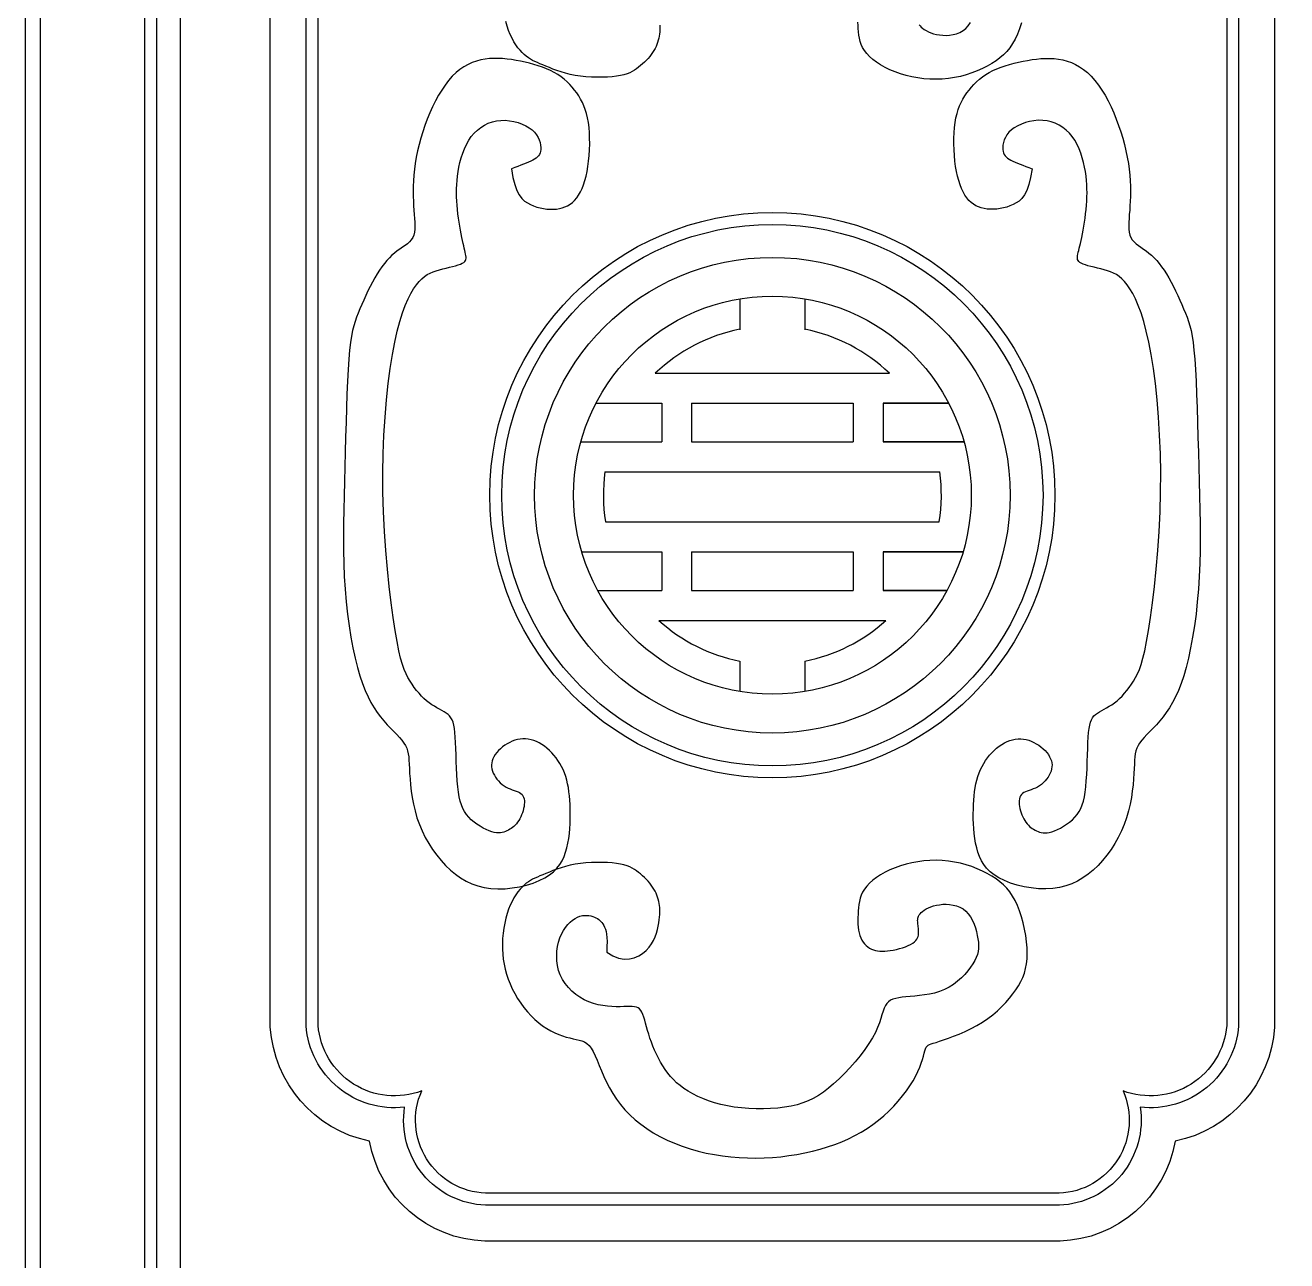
# Model space of a CAD drawing. Extents: x -66030 to 95157, y -13132 to 45879.
# Drawn here: x -29197 to -28872, y 32057.9 to 32376.2 of the extents above; entities that cross this region are included whole.
import ezdxf

# ---------------------------------------------------------------- set-up
doc = ezdxf.new("R2010")
doc.units = 0
doc.header["$LTSCALE"] = 100
doc.header["$MEASUREMENT"] = 0
for name, color, linetype in [('3', 11, 'CONTINUOUS'), ('4', 121, 'CONTINUOUS'), ('7', 105, 'CONTINUOUS')]:
    doc.layers.add(name, color=color, linetype=linetype)

msp = doc.modelspace()

# ---------------------------------------------------------------- linework, layer by layer
at = {"layer": '3'}
msp.add_lwpolyline([(-29193.18, 32696.5), (-29193.18, 31872.83), (-28815.88, 31872.83), (-28815.88, 32708.77)], dxfattribs=at)
msp.add_lwpolyline([(-29163.15, 32026.06), (-29163.15, 32497.3), (-28845.91, 32497.3), (-28845.91, 32026.06)], close=True, dxfattribs=at)
msp.add_lwpolyline([(-28930.59, 32451.1, -0.429542), (-28909.78, 32425.87, -0.425761), (-28884.41, 32404.9), (-28884.41, 32118.46, -0.425761), (-28909.78, 32097.49, -0.448775), (-28930.59, 32072.26), (-29078.48, 32072.26, -0.448775), (-29099.29, 32097.49, -0.425761), (-29124.65, 32118.46), (-29124.65, 32404.9, -0.425761), (-29099.29, 32425.87, -0.429542), (-29078.48, 32451.1), (-28930.6, 32451.1)], format="xyb", dxfattribs=at)
msp.add_circle((-29004.54, 32255.14), 69.73, dxfattribs=at)
at = {"layer": '4'}
msp.add_lwpolyline([(-29197.03, 32697.8), (-29197.03, 31868.98), (-28812.03, 31868.98), (-28812.03, 32707.59)], dxfattribs=at)
msp.add_lwpolyline([(-29166.23, 32022.98), (-29166.23, 32500.38), (-28842.83, 32500.38), (-28842.83, 32022.98)], close=True, dxfattribs=at)
msp.add_lwpolyline([(-28929.94, 32460.32, -0.339705), (-28900.95, 32434.65, -0.340342), (-28875.17, 32405.22), (-28875.17, 32118.14, -0.338544), (-28900.75, 32088.75, -0.35533), (-28930.43, 32063.02), (-29078.64, 32063.02, -0.35533), (-29108.32, 32088.75, -0.338544), (-29133.89, 32118.14), (-29133.89, 32405.22, -0.340342), (-29108.12, 32434.65, -0.342777), (-29078.78, 32460.34), (-28930.6, 32460.34)], format="xyb", dxfattribs=at)
for radius in [72.81, 51.25]:
    msp.add_circle((-29004.54, 32255.14), radius, dxfattribs=at)
at = {"layer": '7'}
for p, q in [((-29012.94, 32305.7), (-29012.94, 32297.77)), ((-28996.14, 32305.7), (-28996.14, 32297.77)), ((-29034.7, 32286.56), (-28974.38, 32286.56)), ((-29049.98, 32278.86), (-29033.06, 32278.86)), ((-29049.98, 32278.86), (-29033.06, 32278.86)), ((-29033.06, 32278.86), (-29033.06, 32268.85)), ((-29025.36, 32278.86), (-29025.36, 32268.85)), ((-29025.36, 32278.86), (-28983.72, 32278.86)), ((-29025.36, 32278.86), (-28983.72, 32278.86)), ((-28983.72, 32278.86), (-28983.72, 32268.85)), ((-28976.02, 32278.86), (-28959.11, 32278.86)), ((-28976.02, 32278.86), (-28959.11, 32278.86)), ((-28976.02, 32278.86), (-28976.02, 32268.85)), ((-28959.11, 32278.86), (-28976.02, 32278.86)), ((-28959.11, 32278.86), (-28976.02, 32278.86)), ((-29053.93, 32268.85), (-29033.06, 32268.85)), ((-29025.36, 32268.85), (-28983.72, 32268.85)), ((-28976.02, 32268.85), (-28955.16, 32268.85)), ((-28955.16, 32268.85), (-28976.02, 32268.85)), ((-29047.68, 32261.15), (-28961.41, 32261.15)), ((-29047.55, 32248.27), (-28961.53, 32248.27)), ((-29053.68, 32240.57), (-29033.06, 32240.57)), ((-29033.06, 32240.57), (-29033.06, 32230.56)), ((-29025.36, 32240.57), (-29025.36, 32230.56)), ((-29025.36, 32240.57), (-28983.72, 32240.57)), ((-28983.72, 32240.57), (-28983.72, 32230.56)), ((-28976.02, 32240.57), (-28976.02, 32230.56)), ((-28976.02, 32240.57), (-28955.4, 32240.57)), ((-28955.4, 32240.57), (-28976.02, 32240.57)), ((-29049.52, 32230.56), (-29033.06, 32230.56)), ((-29025.36, 32230.56), (-28983.72, 32230.56)), ((-28976.02, 32230.56), (-28959.57, 32230.56)), ((-28959.57, 32230.56), (-28976.02, 32230.56)), ((-29033.78, 32222.86), (-28975.31, 32222.86)), ((-29012.94, 32212.41), (-29012.94, 32204.58)), ((-28996.14, 32212.41), (-28996.14, 32204.58))]:
    msp.add_line(p, q, dxfattribs=at)
msp.add_lwpolyline([(-29156.99, 32032.22), (-29156.99, 32491.14), (-28852.07, 32491.14), (-28852.07, 32032.22)], close=True, dxfattribs=at)
msp.add_lwpolyline([(-28930.7, 32448.02, -0.500494), (-28913.94, 32421.75, -0.495402), (-28887.49, 32404.78), (-28887.49, 32118.58, -0.499635), (-28914.19, 32101.71, -0.528596), (-28930.65, 32075.34), (-29078.42, 32075.34, -0.528596), (-29094.88, 32101.71, -0.499635), (-29121.57, 32118.58), (-29121.57, 32404.78, -0.495402), (-29095.13, 32421.75, -0.500494), (-29078.37, 32448.02)], format="xyb", close=True, dxfattribs=at)
for points in [[(-29033.54, 32376.23), (-29033.52, 32375.61), (-29033.52, 32375.02), (-29033.55, 32374.46), (-29033.61, 32373.92), (-29033.69, 32373.38), (-29033.8, 32372.84), (-29033.94, 32372.31), (-29034.1, 32371.77), (-29034.29, 32371.24), (-29034.51, 32370.71), (-29034.76, 32370.19), (-29035.05, 32369.66), (-29035.38, 32369.14), (-29035.74, 32368.63), (-29036.14, 32368.12), (-29036.57, 32367.63), (-29037.02, 32367.14), (-29037.5, 32366.67), (-29037.99, 32366.22), (-29038.49, 32365.78), (-29039.01, 32365.37), (-29039.53, 32364.98), (-29040.07, 32364.62), (-29040.65, 32364.28), (-29041.28, 32363.97), (-29041.99, 32363.7), (-29042.78, 32363.45), (-29043.67, 32363.25), (-29044.67, 32363.07), (-29045.81, 32362.94), (-29047.05, 32362.85), (-29048.38, 32362.8), (-29049.76, 32362.79), (-29051.18, 32362.84), (-29052.6, 32362.93), (-29053.99, 32363.08), (-29055.35, 32363.28), (-29056.63, 32363.53), (-29057.85, 32363.84), (-29058.99, 32364.17), (-29060.06, 32364.53), (-29061.07, 32364.91), (-29062, 32365.28), (-29062.87, 32365.64), (-29063.67, 32365.98), (-29064.41, 32366.29), (-29065.08, 32366.58), (-29065.71, 32366.87), (-29066.3, 32367.15), (-29066.86, 32367.46), (-29067.41, 32367.8), (-29067.94, 32368.19), (-29068.47, 32368.63), (-29069.01, 32369.15), (-29069.55, 32369.74), (-29070.09, 32370.4), (-29070.62, 32371.13), (-29071.14, 32371.95), (-29071.62, 32372.84), (-29072.08, 32373.81), (-29072.51, 32374.86), (-29072.89, 32375.99), (-29073.22, 32377.19)], [(-28940.37, 32376.79), (-28940.87, 32375.29), (-28941.42, 32373.89), (-28942.01, 32372.61), (-28942.67, 32371.46), (-28943.38, 32370.41), (-28944.15, 32369.46), (-28945, 32368.59), (-28945.92, 32367.79), (-28946.92, 32367.04), (-28948, 32366.34), (-28949.18, 32365.67), (-28950.43, 32365.03), (-28951.76, 32364.44), (-28953.15, 32363.9), (-28954.6, 32363.43), (-28956.1, 32363.02), (-28957.63, 32362.7), (-28959.19, 32362.46), (-28960.77, 32362.32), (-28962.35, 32362.27), (-28963.94, 32362.3), (-28965.52, 32362.42), (-28967.08, 32362.63), (-28968.61, 32362.91), (-28970.1, 32363.26), (-28971.55, 32363.69), (-28972.93, 32364.18), (-28974.25, 32364.73), (-28975.5, 32365.33), (-28976.65, 32365.98), (-28977.71, 32366.67), (-28978.67, 32367.39), (-28979.51, 32368.13), (-28980.23, 32368.89), (-28980.81, 32369.66), (-28981.28, 32370.44), (-28981.64, 32371.23), (-28981.92, 32372.03), (-28982.12, 32372.84), (-28982.26, 32373.65), (-28982.36, 32374.48), (-28982.42, 32375.32), (-28982.47, 32376.16), (-28982.5, 32377.01)], [(-28966.7, 32376.32), (-28966.47, 32376.03), (-28966.18, 32375.73), (-28965.82, 32375.42), (-28965.39, 32375.11), (-28964.89, 32374.8), (-28964.33, 32374.51), (-28963.71, 32374.25), (-28963.02, 32374.02), (-28962.28, 32373.83), (-28961.49, 32373.68), (-28960.64, 32373.6), (-28959.76, 32373.58), (-28958.86, 32373.64), (-28957.95, 32373.78), (-28957.07, 32374.02), (-28956.22, 32374.35), (-28955.42, 32374.8), (-28954.69, 32375.37), (-28954.05, 32376.06), (-28953.48, 32376.86)], [(-29071.76, 32339.23), (-29071.38, 32336.97), (-29070.91, 32335.13), (-29070.38, 32333.65), (-29069.78, 32332.5), (-29069.12, 32331.6), (-29068.41, 32330.92), (-29067.66, 32330.41), (-29066.87, 32330), (-29066.06, 32329.65), (-29065.22, 32329.37), (-29064.37, 32329.14), (-29063.52, 32328.97), (-29062.66, 32328.85), (-29061.82, 32328.79), (-29060.99, 32328.79), (-29060.19, 32328.85), (-29059.42, 32328.97), (-29058.68, 32329.14), (-29057.97, 32329.38), (-29057.3, 32329.7), (-29056.66, 32330.08), (-29056.06, 32330.54), (-29055.49, 32331.08), (-29054.96, 32331.71), (-29054.46, 32332.43), (-29054, 32333.24), (-29053.57, 32334.13), (-29053.19, 32335.1), (-29052.84, 32336.17), (-29052.54, 32337.31), (-29052.28, 32338.53), (-29052.05, 32339.84), (-29051.88, 32341.22), (-29051.74, 32342.66), (-29051.65, 32344.13), (-29051.61, 32345.61), (-29051.62, 32347.07), (-29051.67, 32348.51), (-29051.78, 32349.88), (-29051.94, 32351.17), (-29052.15, 32352.37), (-29052.42, 32353.47), (-29052.73, 32354.49), (-29053.09, 32355.44), (-29053.49, 32356.33), (-29053.94, 32357.17), (-29054.43, 32357.97), (-29054.95, 32358.75), (-29055.52, 32359.5), (-29056.12, 32360.24), (-29056.76, 32360.96), (-29057.45, 32361.64), (-29058.19, 32362.3), (-29058.97, 32362.92), (-29059.82, 32363.5), (-29060.72, 32364.04), (-29061.68, 32364.53), (-29062.69, 32364.98), (-29063.75, 32365.38), (-29064.84, 32365.75), (-29065.97, 32366.09), (-29067.11, 32366.39), (-29068.27, 32366.66), (-29069.43, 32366.91), (-29070.59, 32367.14), (-29071.74, 32367.33), (-29072.89, 32367.48), (-29074.04, 32367.6), (-29075.18, 32367.66), (-29076.31, 32367.66), (-29077.44, 32367.6), (-29078.56, 32367.46), (-29079.67, 32367.25), (-29080.78, 32366.96), (-29081.87, 32366.57), (-29082.94, 32366.08), (-29083.99, 32365.49), (-29085.02, 32364.79), (-29086.03, 32363.98), (-29087, 32363.04), (-29087.94, 32361.97), (-29088.85, 32360.79), (-29089.72, 32359.51), (-29090.56, 32358.14), (-29091.35, 32356.69), (-29092.1, 32355.18), (-29092.8, 32353.61), (-29093.46, 32352.01), (-29094.06, 32350.38), (-29094.61, 32348.74), (-29095.11, 32347.09), (-29095.56, 32345.44), (-29095.95, 32343.81), (-29096.29, 32342.2), (-29096.56, 32340.62), (-29096.78, 32339.08), (-29096.94, 32337.59), (-29097.04, 32336.14), (-29097.09, 32334.75), (-29097.11, 32333.41), (-29097.09, 32332.12), (-29097.04, 32330.88), (-29096.97, 32329.69), (-29096.89, 32328.55), (-29096.81, 32327.46), (-29096.73, 32326.42), (-29096.67, 32325.44), (-29096.64, 32324.52), (-29096.67, 32323.66), (-29096.76, 32322.86), (-29096.94, 32322.14), (-29097.2, 32321.49), (-29097.57, 32320.91), (-29098.02, 32320.38), (-29098.56, 32319.9), (-29099.16, 32319.45), (-29099.8, 32319), (-29100.48, 32318.54), (-29101.17, 32318.05), (-29101.86, 32317.52), (-29102.54, 32316.93), (-29103.21, 32316.28), (-29103.86, 32315.57), (-29104.5, 32314.8), (-29105.14, 32313.97), (-29105.76, 32313.08), (-29106.37, 32312.12), (-29106.98, 32311.11), (-29107.57, 32310.04), (-29108.16, 32308.92), (-29108.73, 32307.77), (-29109.29, 32306.6), (-29109.82, 32305.42), (-29110.33, 32304.26), (-29110.81, 32303.13), (-29111.25, 32302.03), (-29111.67, 32300.97), (-29112.04, 32299.91), (-29112.39, 32298.79), (-29112.7, 32297.55), (-29112.99, 32296.13), (-29113.24, 32294.47), (-29113.47, 32292.52), (-29113.67, 32290.22), (-29113.85, 32287.53), (-29114, 32284.49), (-29114.14, 32281.17), (-29114.27, 32277.62), (-29114.38, 32273.91), (-29114.49, 32270.09), (-29114.6, 32266.24), (-29114.7, 32262.41), (-29114.81, 32258.65), (-29114.9, 32254.97), (-29114.99, 32251.37), (-29115.04, 32247.82), (-29115.07, 32244.34), (-29115.04, 32240.92), (-29114.97, 32237.54), (-29114.82, 32234.2), (-29114.61, 32230.91), (-29114.33, 32227.67), (-29113.99, 32224.52), (-29113.58, 32221.47), (-29113.12, 32218.56), (-29112.61, 32215.79), (-29112.05, 32213.2), (-29111.46, 32210.8), (-29110.82, 32208.62), (-29110.15, 32206.64), (-29109.45, 32204.84), (-29108.71, 32203.22), (-29107.95, 32201.74), (-29107.16, 32200.4), (-29106.34, 32199.17), (-29105.5, 32198.04), (-29104.64, 32197), (-29103.78, 32196.02), (-29102.92, 32195.11), (-29102.1, 32194.27), (-29101.33, 32193.47), (-29100.62, 32192.72), (-29099.99, 32192), (-29099.47, 32191.31), (-29099.05, 32190.64), (-29098.74, 32189.98), (-29098.51, 32189.29), (-29098.35, 32188.55), (-29098.24, 32187.75), (-29098.17, 32186.86), (-29098.11, 32185.87), (-29098.06, 32184.74), (-29097.99, 32183.46), (-29097.9, 32182.05), (-29097.76, 32180.53), (-29097.58, 32178.93), (-29097.33, 32177.25), (-29097.01, 32175.54), (-29096.61, 32173.8), (-29096.1, 32172.06), (-29095.49, 32170.34), (-29094.77, 32168.65), (-29093.96, 32167.01), (-29093.06, 32165.41), (-29092.08, 32163.88), (-29091.03, 32162.43), (-29089.91, 32161.05), (-29088.74, 32159.77), (-29087.5, 32158.59), (-29086.22, 32157.52), (-29084.87, 32156.57), (-29083.46, 32155.74), (-29081.97, 32155.04), (-29080.42, 32154.49), (-29078.78, 32154.08), (-29077.06, 32153.82), (-29075.26, 32153.72), (-29073.41, 32153.78), (-29071.54, 32153.97), (-29069.69, 32154.28), (-29067.89, 32154.71), (-29066.19, 32155.24), (-29064.61, 32155.86), (-29063.19, 32156.56), (-29061.97, 32157.33), (-29060.92, 32158.16), (-29060.04, 32159.05), (-29059.31, 32159.99), (-29058.7, 32161), (-29058.2, 32162.05), (-29057.8, 32163.16), (-29057.48, 32164.31), (-29057.21, 32165.5), (-29057, 32166.73), (-29056.84, 32167.98), (-29056.72, 32169.25), (-29056.65, 32170.52), (-29056.61, 32171.78), (-29056.6, 32173.03), (-29056.61, 32174.25), (-29056.65, 32175.43), (-29056.72, 32176.58), (-29056.81, 32177.69), (-29056.94, 32178.77), (-29057.09, 32179.81), (-29057.29, 32180.81), (-29057.52, 32181.77), (-29057.79, 32182.7), (-29058.1, 32183.59), (-29058.46, 32184.45), (-29058.86, 32185.27), (-29059.3, 32186.05), (-29059.77, 32186.79), (-29060.28, 32187.5), (-29060.82, 32188.17), (-29061.39, 32188.81), (-29061.99, 32189.4), (-29062.62, 32189.96), (-29063.27, 32190.47), (-29063.94, 32190.93), (-29064.62, 32191.33), (-29065.31, 32191.68), (-29066.02, 32191.96), (-29066.72, 32192.17), (-29067.43, 32192.31), (-29068.13, 32192.38), (-29068.83, 32192.38), (-29069.52, 32192.32), (-29070.21, 32192.19), (-29070.88, 32192.01), (-29071.55, 32191.76), (-29072.2, 32191.47), (-29072.84, 32191.12), (-29073.46, 32190.73), (-29074.04, 32190.3), (-29074.59, 32189.83), (-29075.1, 32189.35), (-29075.55, 32188.84), (-29075.95, 32188.32), (-29076.28, 32187.79), (-29076.54, 32187.26), (-29076.72, 32186.73), (-29076.84, 32186.2), (-29076.89, 32185.68), (-29076.87, 32185.15), (-29076.79, 32184.62), (-29076.64, 32184.09), (-29076.44, 32183.56), (-29076.17, 32183.04), (-29075.85, 32182.52), (-29075.49, 32182.01), (-29075.08, 32181.53), (-29074.64, 32181.07), (-29074.17, 32180.66), (-29073.67, 32180.28), (-29073.14, 32179.96), (-29072.61, 32179.7), (-29072.07, 32179.47), (-29071.54, 32179.28), (-29071.02, 32179.11), (-29070.53, 32178.94), (-29070.07, 32178.76), (-29069.66, 32178.56), (-29069.31, 32178.32), (-29069.01, 32178.03), (-29068.79, 32177.69), (-29068.62, 32177.32), (-29068.5, 32176.9), (-29068.44, 32176.45), (-29068.42, 32175.97), (-29068.45, 32175.47), (-29068.52, 32174.95), (-29068.63, 32174.42), (-29068.77, 32173.88), (-29068.94, 32173.34), (-29069.14, 32172.8), (-29069.36, 32172.28), (-29069.61, 32171.78), (-29069.88, 32171.32), (-29070.17, 32170.88), (-29070.47, 32170.49), (-29070.78, 32170.15), (-29071.11, 32169.83), (-29071.45, 32169.55), (-29071.8, 32169.3), (-29072.16, 32169.08), (-29072.53, 32168.88), (-29072.91, 32168.69), (-29073.3, 32168.52), (-29073.7, 32168.38), (-29074.12, 32168.27), (-29074.57, 32168.19), (-29075.06, 32168.17), (-29075.6, 32168.2), (-29076.18, 32168.29), (-29076.83, 32168.46), (-29077.53, 32168.7), (-29078.29, 32169.02), (-29079.07, 32169.41), (-29079.86, 32169.87), (-29080.65, 32170.38), (-29081.41, 32170.94), (-29082.13, 32171.56), (-29082.78, 32172.21), (-29083.36, 32172.91), (-29083.86, 32173.66), (-29084.29, 32174.47), (-29084.66, 32175.36), (-29084.97, 32176.35), (-29085.23, 32177.45), (-29085.44, 32178.68), (-29085.6, 32180.04), (-29085.73, 32181.55), (-29085.83, 32183.17), (-29085.91, 32184.85), (-29085.97, 32186.57), (-29086.03, 32188.26), (-29086.09, 32189.89), (-29086.15, 32191.42), (-29086.23, 32192.8), (-29086.33, 32194), (-29086.46, 32195.03), (-29086.62, 32195.9), (-29086.82, 32196.64), (-29087.06, 32197.27), (-29087.35, 32197.81), (-29087.7, 32198.27), (-29088.11, 32198.67), (-29088.58, 32199.03), (-29089.11, 32199.38), (-29089.69, 32199.71), (-29090.3, 32200.04), (-29090.95, 32200.39), (-29091.61, 32200.76), (-29092.29, 32201.17), (-29092.97, 32201.64), (-29093.64, 32202.17), (-29094.3, 32202.77), (-29094.95, 32203.41), (-29095.58, 32204.11), (-29096.2, 32204.85), (-29096.79, 32205.63), (-29097.36, 32206.44), (-29097.9, 32207.28), (-29098.42, 32208.15), (-29098.91, 32209.11), (-29099.39, 32210.22), (-29099.85, 32211.54), (-29100.31, 32213.15), (-29100.78, 32215.09), (-29101.25, 32217.45), (-29101.74, 32220.27), (-29102.25, 32223.61), (-29102.76, 32227.41), (-29103.26, 32231.6), (-29103.72, 32236.11), (-29104.13, 32240.86), (-29104.47, 32245.79), (-29104.73, 32250.82), (-29104.87, 32255.88), (-29104.9, 32260.9), (-29104.81, 32265.83), (-29104.62, 32270.64), (-29104.34, 32275.28), (-29103.97, 32279.71), (-29103.52, 32283.89), (-29103.01, 32287.78), (-29102.45, 32291.34), (-29101.84, 32294.53), (-29101.19, 32297.37), (-29100.52, 32299.88), (-29099.82, 32302.09), (-29099.11, 32304.01), (-29098.39, 32305.68), (-29097.67, 32307.11), (-29096.96, 32308.32), (-29096.26, 32309.34), (-29095.57, 32310.2), (-29094.88, 32310.9), (-29094.18, 32311.48), (-29093.47, 32311.95), (-29092.73, 32312.34), (-29091.97, 32312.66), (-29091.16, 32312.94), (-29090.32, 32313.19), (-29089.46, 32313.43), (-29088.59, 32313.65), (-29087.74, 32313.86), (-29086.92, 32314.06), (-29086.16, 32314.26), (-29085.48, 32314.46), (-29084.9, 32314.66), (-29084.42, 32314.87), (-29084.06, 32315.09), (-29083.79, 32315.33), (-29083.6, 32315.58), (-29083.49, 32315.86), (-29083.44, 32316.16), (-29083.44, 32316.49), (-29083.49, 32316.85), (-29083.56, 32317.25), (-29083.66, 32317.7), (-29083.78, 32318.19), (-29083.92, 32318.73), (-29084.07, 32319.33), (-29084.24, 32320), (-29084.41, 32320.74), (-29084.58, 32321.55), (-29084.76, 32322.44), (-29084.93, 32323.39), (-29085.1, 32324.41), (-29085.26, 32325.46), (-29085.41, 32326.54), (-29085.54, 32327.64), (-29085.66, 32328.75), (-29085.76, 32329.84), (-29085.83, 32330.92), (-29085.89, 32331.98), (-29085.91, 32333.04), (-29085.9, 32334.09), (-29085.86, 32335.16), (-29085.78, 32336.24), (-29085.66, 32337.34), (-29085.49, 32338.48), (-29085.28, 32339.64), (-29085.02, 32340.84), (-29084.7, 32342.03), (-29084.32, 32343.22), (-29083.88, 32344.38), (-29083.36, 32345.49), (-29082.78, 32346.55), (-29082.11, 32347.52), (-29081.37, 32348.4), (-29080.55, 32349.19), (-29079.66, 32349.88), (-29078.72, 32350.46), (-29077.72, 32350.93), (-29076.68, 32351.3), (-29075.6, 32351.55), (-29074.49, 32351.68), (-29073.36, 32351.7), (-29072.23, 32351.61), (-29071.11, 32351.41), (-29070.03, 32351.12), (-29069, 32350.75), (-29068.04, 32350.31), (-29067.18, 32349.8), (-29066.42, 32349.23), (-29065.79, 32348.62), (-29065.28, 32347.97), (-29064.88, 32347.31), (-29064.58, 32346.64), (-29064.38, 32345.98), (-29064.25, 32345.34), (-29064.2, 32344.74), (-29064.21, 32344.2), (-29064.27, 32343.71), (-29064.39, 32343.29), (-29064.56, 32342.91), (-29064.79, 32342.57), (-29065.08, 32342.27), (-29065.42, 32341.99), (-29065.82, 32341.72), (-29066.27, 32341.46), (-29066.79, 32341.2), (-29067.36, 32340.94), (-29067.98, 32340.67), (-29068.65, 32340.4), (-29069.36, 32340.12), (-29070.12, 32339.84), (-29070.92, 32339.54), (-29071.76, 32339.23)], [(-28937.62, 32339.23), (-28938, 32336.97), (-28938.47, 32335.13), (-28939, 32333.65), (-28939.6, 32332.5), (-28940.26, 32331.6), (-28940.97, 32330.92), (-28941.72, 32330.41), (-28942.5, 32330), (-28943.32, 32329.65), (-28944.16, 32329.37), (-28945.01, 32329.14), (-28945.86, 32328.97), (-28946.71, 32328.85), (-28947.56, 32328.79), (-28948.39, 32328.79), (-28949.19, 32328.85), (-28949.96, 32328.97), (-28950.7, 32329.14), (-28951.4, 32329.38), (-28952.08, 32329.7), (-28952.72, 32330.08), (-28953.32, 32330.54), (-28953.89, 32331.08), (-28954.42, 32331.71), (-28954.92, 32332.43), (-28955.38, 32333.24), (-28955.8, 32334.13), (-28956.19, 32335.1), (-28956.53, 32336.17), (-28956.84, 32337.31), (-28957.1, 32338.53), (-28957.32, 32339.84), (-28957.5, 32341.22), (-28957.64, 32342.66), (-28957.73, 32344.13), (-28957.77, 32345.61), (-28957.76, 32347.07), (-28957.71, 32348.51), (-28957.6, 32349.88), (-28957.44, 32351.17), (-28957.23, 32352.37), (-28956.96, 32353.47), (-28956.65, 32354.49), (-28956.29, 32355.44), (-28955.88, 32356.33), (-28955.44, 32357.17), (-28954.95, 32357.97), (-28954.42, 32358.75), (-28953.86, 32359.5), (-28953.26, 32360.24), (-28952.62, 32360.96), (-28951.93, 32361.64), (-28951.19, 32362.3), (-28950.4, 32362.92), (-28949.56, 32363.5), (-28948.66, 32364.04), (-28947.7, 32364.53), (-28946.69, 32364.98), (-28945.63, 32365.38), (-28944.53, 32365.75), (-28943.41, 32366.09), (-28942.27, 32366.39), (-28941.11, 32366.66), (-28939.95, 32366.91), (-28938.79, 32367.14), (-28937.63, 32367.33), (-28936.48, 32367.48), (-28935.34, 32367.6), (-28934.2, 32367.66), (-28933.07, 32367.66), (-28931.94, 32367.6), (-28930.82, 32367.46), (-28929.7, 32367.25), (-28928.6, 32366.96), (-28927.51, 32366.57), (-28926.44, 32366.08), (-28925.39, 32365.49), (-28924.36, 32364.79), (-28923.35, 32363.98), (-28922.38, 32363.04), (-28921.43, 32361.97), (-28920.53, 32360.79), (-28919.65, 32359.51), (-28918.82, 32358.14), (-28918.03, 32356.69), (-28917.28, 32355.18), (-28916.58, 32353.61), (-28915.92, 32352.01), (-28915.32, 32350.38), (-28914.76, 32348.74), (-28914.26, 32347.09), (-28913.82, 32345.44), (-28913.43, 32343.81), (-28913.09, 32342.2), (-28912.82, 32340.62), (-28912.6, 32339.08), (-28912.44, 32337.59), (-28912.34, 32336.14), (-28912.28, 32334.75), (-28912.27, 32333.41), (-28912.29, 32332.12), (-28912.34, 32330.88), (-28912.4, 32329.69), (-28912.48, 32328.55), (-28912.57, 32327.46), (-28912.65, 32326.42), (-28912.71, 32325.44), (-28912.73, 32324.52), (-28912.71, 32323.66), (-28912.61, 32322.86), (-28912.44, 32322.14), (-28912.18, 32321.49), (-28911.81, 32320.91), (-28911.35, 32320.38), (-28910.82, 32319.9), (-28910.22, 32319.45), (-28909.58, 32319), (-28908.9, 32318.54), (-28908.21, 32318.05), (-28907.52, 32317.52), (-28906.84, 32316.93), (-28906.17, 32316.28), (-28905.52, 32315.57), (-28904.87, 32314.8), (-28904.24, 32313.97), (-28903.62, 32313.08), (-28903.01, 32312.12), (-28902.4, 32311.11), (-28901.8, 32310.04), (-28901.22, 32308.92), (-28900.65, 32307.77), (-28900.09, 32306.6), (-28899.56, 32305.42), (-28899.05, 32304.26), (-28898.57, 32303.13), (-28898.12, 32302.03), (-28897.71, 32300.97), (-28897.33, 32299.91), (-28896.99, 32298.79), (-28896.68, 32297.55), (-28896.39, 32296.13), (-28896.14, 32294.47), (-28895.91, 32292.52), (-28895.71, 32290.22), (-28895.53, 32287.53), (-28895.37, 32284.49), (-28895.23, 32281.17), (-28895.11, 32277.62), (-28894.99, 32273.91), (-28894.88, 32270.09), (-28894.78, 32266.24), (-28894.68, 32262.41), (-28894.57, 32258.65), (-28894.47, 32254.97), (-28894.39, 32251.37), (-28894.33, 32247.82), (-28894.31, 32244.34), (-28894.33, 32240.92), (-28894.41, 32237.54), (-28894.55, 32234.2), (-28894.77, 32230.91), (-28895.05, 32227.67), (-28895.39, 32224.52), (-28895.8, 32221.47), (-28896.26, 32218.56), (-28896.77, 32215.79), (-28897.32, 32213.2), (-28897.92, 32210.8), (-28898.56, 32208.62), (-28899.23, 32206.64), (-28899.93, 32204.84), (-28900.66, 32203.22), (-28901.43, 32201.74), (-28902.22, 32200.4), (-28903.04, 32199.17), (-28903.88, 32198.04), (-28904.74, 32197), (-28905.6, 32196.02), (-28906.45, 32195.11), (-28907.27, 32194.27), (-28908.05, 32193.47), (-28908.76, 32192.72), (-28909.38, 32192), (-28909.91, 32191.31), (-28910.32, 32190.64), (-28910.64, 32189.98), (-28910.86, 32189.29), (-28911.03, 32188.55), (-28911.13, 32187.75), (-28911.21, 32186.86), (-28911.27, 32185.87), (-28911.32, 32184.74), (-28911.39, 32183.46), (-28911.48, 32182.05), (-28911.62, 32180.53), (-28911.8, 32178.93), (-28912.05, 32177.25), (-28912.37, 32175.54), (-28912.77, 32173.8), (-28913.28, 32172.06), (-28913.89, 32170.34), (-28914.6, 32168.65), (-28915.42, 32167.01), (-28916.31, 32165.41), (-28917.29, 32163.88), (-28918.35, 32162.43), (-28919.46, 32161.05), (-28920.64, 32159.77), (-28921.87, 32158.59), (-28923.16, 32157.52), (-28924.51, 32156.57), (-28925.92, 32155.74), (-28927.4, 32155.04), (-28928.96, 32154.49), (-28930.6, 32154.08), (-28932.32, 32153.82), (-28934.12, 32153.72), (-28935.97, 32153.78), (-28937.84, 32153.97), (-28939.69, 32154.28), (-28941.49, 32154.71), (-28943.19, 32155.24), (-28944.77, 32155.86), (-28946.18, 32156.56), (-28947.41, 32157.33), (-28948.45, 32158.16), (-28949.34, 32159.05), (-28950.07, 32159.99), (-28950.68, 32161), (-28951.17, 32162.05), (-28951.58, 32163.16), (-28951.9, 32164.31), (-28952.17, 32165.5), (-28952.38, 32166.73), (-28952.54, 32167.98), (-28952.66, 32169.25), (-28952.73, 32170.52), (-28952.77, 32171.78), (-28952.78, 32173.03), (-28952.76, 32174.25), (-28952.72, 32175.43), (-28952.66, 32176.58), (-28952.56, 32177.69), (-28952.44, 32178.77), (-28952.28, 32179.81), (-28952.09, 32180.81), (-28951.86, 32181.77), (-28951.59, 32182.7), (-28951.27, 32183.59), (-28950.92, 32184.45), (-28950.52, 32185.27), (-28950.08, 32186.05), (-28949.61, 32186.79), (-28949.1, 32187.5), (-28948.56, 32188.17), (-28947.99, 32188.81), (-28947.38, 32189.4), (-28946.76, 32189.96), (-28946.11, 32190.47), (-28945.44, 32190.93), (-28944.76, 32191.33), (-28944.06, 32191.68), (-28943.36, 32191.96), (-28942.66, 32192.17), (-28941.95, 32192.31), (-28941.25, 32192.38), (-28940.55, 32192.38), (-28939.86, 32192.32), (-28939.17, 32192.19), (-28938.49, 32192.01), (-28937.83, 32191.76), (-28937.17, 32191.47), (-28936.54, 32191.12), (-28935.92, 32190.73), (-28935.33, 32190.3), (-28934.78, 32189.83), (-28934.28, 32189.35), (-28933.82, 32188.84), (-28933.43, 32188.32), (-28933.1, 32187.79), (-28932.84, 32187.26), (-28932.66, 32186.73), (-28932.54, 32186.2), (-28932.49, 32185.68), (-28932.51, 32185.15), (-28932.59, 32184.62), (-28932.74, 32184.09), (-28932.94, 32183.56), (-28933.21, 32183.04), (-28933.52, 32182.52), (-28933.89, 32182.01), (-28934.29, 32181.53), (-28934.74, 32181.07), (-28935.21, 32180.66), (-28935.71, 32180.28), (-28936.23, 32179.96), (-28936.77, 32179.7), (-28937.31, 32179.47), (-28937.84, 32179.28), (-28938.36, 32179.11), (-28938.85, 32178.94), (-28939.31, 32178.76), (-28939.72, 32178.56), (-28940.07, 32178.32), (-28940.36, 32178.03), (-28940.59, 32177.69), (-28940.76, 32177.32), (-28940.88, 32176.9), (-28940.94, 32176.45), (-28940.95, 32175.97), (-28940.92, 32175.47), (-28940.86, 32174.95), (-28940.75, 32174.42), (-28940.61, 32173.88), (-28940.44, 32173.34), (-28940.24, 32172.8), (-28940.01, 32172.28), (-28939.76, 32171.78), (-28939.5, 32171.32), (-28939.21, 32170.88), (-28938.91, 32170.49), (-28938.59, 32170.15), (-28938.27, 32169.83), (-28937.93, 32169.55), (-28937.58, 32169.3), (-28937.22, 32169.08), (-28936.85, 32168.88), (-28936.47, 32168.69), (-28936.08, 32168.52), (-28935.68, 32168.38), (-28935.26, 32168.27), (-28934.8, 32168.19), (-28934.31, 32168.17), (-28933.78, 32168.2), (-28933.19, 32168.29), (-28932.55, 32168.46), (-28931.85, 32168.7), (-28931.09, 32169.02), (-28930.31, 32169.41), (-28929.52, 32169.87), (-28928.73, 32170.38), (-28927.97, 32170.94), (-28927.25, 32171.56), (-28926.6, 32172.21), (-28926.02, 32172.91), (-28925.52, 32173.66), (-28925.08, 32174.47), (-28924.72, 32175.36), (-28924.41, 32176.35), (-28924.15, 32177.45), (-28923.94, 32178.68), (-28923.78, 32180.04), (-28923.65, 32181.55), (-28923.55, 32183.17), (-28923.47, 32184.85), (-28923.4, 32186.57), (-28923.35, 32188.26), (-28923.29, 32189.89), (-28923.23, 32191.42), (-28923.15, 32192.8), (-28923.05, 32194), (-28922.92, 32195.03), (-28922.76, 32195.9), (-28922.56, 32196.64), (-28922.32, 32197.27), (-28922.03, 32197.81), (-28921.68, 32198.27), (-28921.27, 32198.67), (-28920.8, 32199.03), (-28920.27, 32199.38), (-28919.69, 32199.71), (-28919.08, 32200.04), (-28918.43, 32200.39), (-28917.77, 32200.76), (-28917.09, 32201.17), (-28916.41, 32201.64), (-28915.74, 32202.17), (-28915.08, 32202.77), (-28914.43, 32203.41), (-28913.8, 32204.11), (-28913.18, 32204.85), (-28912.59, 32205.63), (-28912.02, 32206.44), (-28911.48, 32207.28), (-28910.96, 32208.15), (-28910.47, 32209.11), (-28909.99, 32210.22), (-28909.53, 32211.54), (-28909.07, 32213.15), (-28908.6, 32215.09), (-28908.13, 32217.45), (-28907.64, 32220.27), (-28907.13, 32223.61), (-28906.62, 32227.41), (-28906.12, 32231.6), (-28905.66, 32236.11), (-28905.25, 32240.86), (-28904.9, 32245.79), (-28904.65, 32250.82), (-28904.5, 32255.88), (-28904.48, 32260.9), (-28904.56, 32265.83), (-28904.76, 32270.64), (-28905.04, 32275.28), (-28905.41, 32279.71), (-28905.86, 32283.89), (-28906.37, 32287.78), (-28906.93, 32291.34), (-28907.54, 32294.53), (-28908.19, 32297.37), (-28908.86, 32299.88), (-28909.56, 32302.09), (-28910.27, 32304.01), (-28910.99, 32305.68), (-28911.7, 32307.11), (-28912.42, 32308.32), (-28913.12, 32309.34), (-28913.81, 32310.2), (-28914.5, 32310.9), (-28915.2, 32311.48), (-28915.91, 32311.95), (-28916.65, 32312.34), (-28917.41, 32312.66), (-28918.21, 32312.94), (-28919.05, 32313.19), (-28919.92, 32313.43), (-28920.79, 32313.65), (-28921.64, 32313.86), (-28922.46, 32314.06), (-28923.22, 32314.26), (-28923.9, 32314.46), (-28924.48, 32314.66), (-28924.95, 32314.87), (-28925.32, 32315.09), (-28925.59, 32315.33), (-28925.77, 32315.58), (-28925.89, 32315.86), (-28925.94, 32316.16), (-28925.93, 32316.49), (-28925.89, 32316.85), (-28925.82, 32317.25), (-28925.72, 32317.7), (-28925.6, 32318.19), (-28925.46, 32318.73), (-28925.31, 32319.33), (-28925.14, 32320), (-28924.97, 32320.74), (-28924.79, 32321.55), (-28924.62, 32322.44), (-28924.45, 32323.39), (-28924.28, 32324.41), (-28924.12, 32325.46), (-28923.97, 32326.54), (-28923.84, 32327.64), (-28923.72, 32328.75), (-28923.62, 32329.84), (-28923.54, 32330.92), (-28923.49, 32331.98), (-28923.47, 32333.04), (-28923.48, 32334.09), (-28923.52, 32335.16), (-28923.6, 32336.24), (-28923.72, 32337.34), (-28923.89, 32338.48), (-28924.1, 32339.64), (-28924.36, 32340.84), (-28924.68, 32342.03), (-28925.06, 32343.22), (-28925.5, 32344.38), (-28926.01, 32345.49), (-28926.6, 32346.55), (-28927.27, 32347.52), (-28928.01, 32348.4), (-28928.83, 32349.19), (-28929.71, 32349.88), (-28930.66, 32350.46), (-28931.66, 32350.93), (-28932.7, 32351.3), (-28933.78, 32351.55), (-28934.89, 32351.68), (-28936.02, 32351.7), (-28937.15, 32351.61), (-28938.27, 32351.41), (-28939.35, 32351.12), (-28940.38, 32350.75), (-28941.33, 32350.31), (-28942.2, 32349.8), (-28942.95, 32349.23), (-28943.58, 32348.62), (-28944.09, 32347.97), (-28944.49, 32347.31), (-28944.79, 32346.64), (-28945, 32345.98), (-28945.13, 32345.34), (-28945.18, 32344.74), (-28945.17, 32344.2), (-28945.11, 32343.71), (-28944.99, 32343.29), (-28944.81, 32342.91), (-28944.59, 32342.57), (-28944.3, 32342.27), (-28943.96, 32341.99), (-28943.56, 32341.72), (-28943.11, 32341.46), (-28942.59, 32341.2), (-28942.02, 32340.94), (-28941.4, 32340.67), (-28940.73, 32340.4), (-28940.01, 32340.12), (-28939.25, 32339.84), (-28938.45, 32339.54), (-28937.62, 32339.23)], [(-29047.23, 32137.43), (-29045.65, 32136.48), (-29044.14, 32135.91), (-29042.71, 32135.66), (-29041.36, 32135.71), (-29040.11, 32135.99), (-29038.98, 32136.47), (-29037.96, 32137.11), (-29037.07, 32137.86), (-29036.31, 32138.69), (-29035.68, 32139.57), (-29035.16, 32140.48), (-29034.74, 32141.41), (-29034.41, 32142.35), (-29034.15, 32143.26), (-29033.95, 32144.15), (-29033.8, 32144.98), (-29033.68, 32145.75), (-29033.59, 32146.46), (-29033.54, 32147.13), (-29033.52, 32147.75), (-29033.52, 32148.34), (-29033.55, 32148.9), (-29033.61, 32149.44), (-29033.69, 32149.98), (-29033.8, 32150.52), (-29033.94, 32151.05), (-29034.1, 32151.58), (-29034.29, 32152.12), (-29034.51, 32152.65), (-29034.76, 32153.17), (-29035.05, 32153.7), (-29035.38, 32154.21), (-29035.74, 32154.73), (-29036.14, 32155.23), (-29036.57, 32155.73), (-29037.02, 32156.22), (-29037.5, 32156.69), (-29037.99, 32157.14), (-29038.49, 32157.58), (-29039.01, 32157.99), (-29039.53, 32158.38), (-29040.07, 32158.74), (-29040.65, 32159.08), (-29041.28, 32159.39), (-29041.99, 32159.66), (-29042.78, 32159.91), (-29043.67, 32160.11), (-29044.67, 32160.29), (-29045.81, 32160.42), (-29047.05, 32160.51), (-29048.38, 32160.56), (-29049.76, 32160.57), (-29051.18, 32160.52), (-29052.6, 32160.43), (-29053.99, 32160.28), (-29055.35, 32160.08), (-29056.63, 32159.83), (-29057.85, 32159.52), (-29058.99, 32159.19), (-29060.06, 32158.83), (-29061.07, 32158.45), (-29062, 32158.08), (-29062.87, 32157.72), (-29063.67, 32157.38), (-29064.41, 32157.07), (-29065.08, 32156.78), (-29065.71, 32156.49), (-29066.3, 32156.2), (-29066.86, 32155.9), (-29067.41, 32155.56), (-29067.94, 32155.17), (-29068.47, 32154.72), (-29069.01, 32154.21), (-29069.55, 32153.62), (-29070.09, 32152.96), (-29070.62, 32152.23), (-29071.14, 32151.41), (-29071.62, 32150.52), (-29072.08, 32149.55), (-29072.51, 32148.5), (-29072.89, 32147.37), (-29073.22, 32146.17), (-29073.51, 32144.92), (-29073.74, 32143.62), (-29073.92, 32142.29), (-29074.04, 32140.95), (-29074.09, 32139.59), (-29074.09, 32138.25), (-29074.02, 32136.92), (-29073.88, 32135.6), (-29073.67, 32134.31), (-29073.39, 32133.02), (-29073.04, 32131.75), (-29072.61, 32130.49), (-29072.11, 32129.24), (-29071.54, 32127.99), (-29070.89, 32126.75), (-29070.17, 32125.53), (-29069.38, 32124.34), (-29068.54, 32123.18), (-29067.65, 32122.08), (-29066.72, 32121.05), (-29065.75, 32120.09), (-29064.74, 32119.22), (-29063.72, 32118.44), (-29062.68, 32117.77), (-29061.64, 32117.17), (-29060.6, 32116.67), (-29059.58, 32116.24), (-29058.59, 32115.87), (-29057.63, 32115.58), (-29056.73, 32115.34), (-29055.87, 32115.15), (-29055.07, 32114.98), (-29054.33, 32114.81), (-29053.62, 32114.59), (-29052.97, 32114.3), (-29052.35, 32113.91), (-29051.76, 32113.38), (-29051.21, 32112.69), (-29050.69, 32111.81), (-29050.18, 32110.76), (-29049.66, 32109.58), (-29049.13, 32108.27), (-29048.56, 32106.89), (-29047.95, 32105.44), (-29047.27, 32103.96), (-29046.51, 32102.48), (-29045.66, 32101.02), (-29044.71, 32099.59), (-29043.66, 32098.2), (-29042.52, 32096.85), (-29041.27, 32095.54), (-29039.92, 32094.29), (-29038.47, 32093.1), (-29036.91, 32091.98), (-29035.25, 32090.92), (-29033.5, 32089.94), (-29031.66, 32089.03), (-29029.75, 32088.21), (-29027.78, 32087.46), (-29025.75, 32086.79), (-29023.69, 32086.2), (-29021.59, 32085.7), (-29019.48, 32085.28), (-29017.35, 32084.95), (-29015.2, 32084.7), (-29013.06, 32084.53), (-29010.91, 32084.43), (-29008.76, 32084.41), (-29006.62, 32084.46), (-29004.48, 32084.58), (-29002.37, 32084.76), (-29000.27, 32085.02), (-28998.2, 32085.34), (-28996.16, 32085.72), (-28994.16, 32086.17), (-28992.2, 32086.68), (-28990.3, 32087.26), (-28988.45, 32087.89), (-28986.66, 32088.59), (-28984.93, 32089.36), (-28983.27, 32090.18), (-28981.66, 32091.08), (-28980.12, 32092.03), (-28978.63, 32093.05), (-28977.2, 32094.14), (-28975.84, 32095.29), (-28974.52, 32096.51), (-28973.28, 32097.78), (-28972.11, 32099.08), (-28971.02, 32100.4), (-28970.01, 32101.72), (-28969.11, 32103.03), (-28968.3, 32104.31), (-28967.61, 32105.55), (-28967.04, 32106.72), (-28966.57, 32107.82), (-28966.19, 32108.85), (-28965.88, 32109.79), (-28965.63, 32110.63), (-28965.42, 32111.38), (-28965.23, 32112.01), (-28965.06, 32112.53), (-28964.88, 32112.94), (-28964.67, 32113.24), (-28964.41, 32113.47), (-28964.08, 32113.66), (-28963.64, 32113.82), (-28963.08, 32114), (-28962.37, 32114.21), (-28961.49, 32114.47), (-28960.42, 32114.82), (-28959.19, 32115.25), (-28957.83, 32115.77), (-28956.38, 32116.35), (-28954.88, 32117.02), (-28953.36, 32117.75), (-28951.86, 32118.55), (-28950.4, 32119.42), (-28949.03, 32120.35), (-28947.74, 32121.33), (-28946.54, 32122.35), (-28945.42, 32123.41), (-28944.39, 32124.48), (-28943.45, 32125.57), (-28942.59, 32126.66), (-28941.82, 32127.74), (-28941.14, 32128.8), (-28940.54, 32129.86), (-28940.03, 32130.94), (-28939.62, 32132.04), (-28939.29, 32133.19), (-28939.05, 32134.4), (-28938.91, 32135.69), (-28938.86, 32137.07), (-28938.91, 32138.56), (-28939.05, 32140.12), (-28939.27, 32141.74), (-28939.56, 32143.37), (-28939.93, 32144.99), (-28940.37, 32146.56), (-28940.87, 32148.07), (-28941.42, 32149.47), (-28942.01, 32150.74), (-28942.67, 32151.9), (-28943.38, 32152.94), (-28944.15, 32153.9), (-28945, 32154.77), (-28945.92, 32155.57), (-28946.92, 32156.32), (-28948, 32157.02), (-28949.18, 32157.69), (-28950.43, 32158.33), (-28951.76, 32158.92), (-28953.15, 32159.46), (-28954.6, 32159.93), (-28956.1, 32160.33), (-28957.63, 32160.66), (-28959.19, 32160.9), (-28960.77, 32161.04), (-28962.35, 32161.09), (-28963.94, 32161.06), (-28965.52, 32160.94), (-28967.08, 32160.73), (-28968.61, 32160.45), (-28970.1, 32160.1), (-28971.55, 32159.67), (-28972.93, 32159.18), (-28974.25, 32158.63), (-28975.5, 32158.03), (-28976.65, 32157.38), (-28977.71, 32156.69), (-28978.67, 32155.97), (-28979.51, 32155.23), (-28980.23, 32154.47), (-28980.81, 32153.7), (-28981.28, 32152.92), (-28981.64, 32152.13), (-28981.92, 32151.33), (-28982.12, 32150.52), (-28982.26, 32149.71), (-28982.36, 32148.88), (-28982.42, 32148.04), (-28982.47, 32147.2), (-28982.5, 32146.35), (-28982.51, 32145.51), (-28982.49, 32144.69), (-28982.43, 32143.89), (-28982.34, 32143.12), (-28982.2, 32142.39), (-28982.01, 32141.72), (-28981.78, 32141.09), (-28981.49, 32140.53), (-28981.16, 32140.02), (-28980.8, 32139.56), (-28980.39, 32139.16), (-28979.95, 32138.8), (-28979.49, 32138.5), (-28979, 32138.25), (-28978.49, 32138.04), (-28977.96, 32137.88), (-28977.41, 32137.77), (-28976.82, 32137.7), (-28976.21, 32137.67), (-28975.56, 32137.69), (-28974.88, 32137.74), (-28974.15, 32137.84), (-28973.38, 32137.97), (-28972.59, 32138.14), (-28971.8, 32138.34), (-28971.02, 32138.57), (-28970.26, 32138.83), (-28969.56, 32139.11), (-28968.93, 32139.41), (-28968.38, 32139.73), (-28967.93, 32140.06), (-28967.58, 32140.4), (-28967.31, 32140.76), (-28967.12, 32141.12), (-28966.98, 32141.48), (-28966.9, 32141.85), (-28966.86, 32142.22), (-28966.85, 32142.58), (-28966.86, 32142.94), (-28966.88, 32143.3), (-28966.91, 32143.65), (-28966.96, 32143.99), (-28967, 32144.33), (-28967.04, 32144.66), (-28967.08, 32144.98), (-28967.1, 32145.29), (-28967.11, 32145.59), (-28967.1, 32145.88), (-28967.06, 32146.17), (-28966.99, 32146.46), (-28966.87, 32146.75), (-28966.7, 32147.04), (-28966.47, 32147.33), (-28966.18, 32147.63), (-28965.82, 32147.94), (-28965.39, 32148.25), (-28964.89, 32148.56), (-28964.33, 32148.85), (-28963.71, 32149.11), (-28963.02, 32149.34), (-28962.28, 32149.53), (-28961.49, 32149.67), (-28960.64, 32149.76), (-28959.76, 32149.78), (-28958.86, 32149.72), (-28957.95, 32149.58), (-28957.07, 32149.34), (-28956.22, 32149.01), (-28955.42, 32148.56), (-28954.69, 32147.99), (-28954.05, 32147.3), (-28953.48, 32146.5), (-28952.99, 32145.62), (-28952.58, 32144.69), (-28952.24, 32143.72), (-28951.96, 32142.74), (-28951.74, 32141.77), (-28951.58, 32140.85), (-28951.47, 32139.98), (-28951.43, 32139.16), (-28951.45, 32138.37), (-28951.55, 32137.6), (-28951.73, 32136.83), (-28952, 32136.06), (-28952.37, 32135.26), (-28952.85, 32134.42), (-28953.45, 32133.54), (-28954.15, 32132.62), (-28954.95, 32131.7), (-28955.84, 32130.8), (-28956.82, 32129.93), (-28957.88, 32129.13), (-28959.01, 32128.4), (-28960.21, 32127.79), (-28961.46, 32127.3), (-28962.75, 32126.91), (-28964.05, 32126.62), (-28965.35, 32126.41), (-28966.63, 32126.25), (-28967.86, 32126.14), (-28969.03, 32126.04), (-28970.12, 32125.95), (-28971.1, 32125.85), (-28971.98, 32125.71), (-28972.77, 32125.54), (-28973.46, 32125.32), (-28974.07, 32125.03), (-28974.6, 32124.67), (-28975.05, 32124.21), (-28975.43, 32123.66), (-28975.74, 32122.99), (-28976.02, 32122.21), (-28976.3, 32121.32), (-28976.61, 32120.32), (-28976.97, 32119.22), (-28977.43, 32118.02), (-28978.01, 32116.73), (-28978.75, 32115.34), (-28979.66, 32113.87), (-28980.73, 32112.33), (-28981.92, 32110.76), (-28983.21, 32109.19), (-28984.57, 32107.65), (-28985.97, 32106.17), (-28987.37, 32104.78), (-28988.76, 32103.5), (-28990.09, 32102.37), (-28991.4, 32101.38), (-28992.69, 32100.51), (-28994, 32099.77), (-28995.33, 32099.13), (-28996.72, 32098.6), (-28998.18, 32098.15), (-28999.73, 32097.79), (-29001.4, 32097.5), (-29003.15, 32097.28), (-29004.98, 32097.14), (-29006.85, 32097.07), (-29008.74, 32097.07), (-29010.64, 32097.15), (-29012.51, 32097.31), (-29014.34, 32097.54), (-29016.11, 32097.84), (-29017.8, 32098.22), (-29019.42, 32098.66), (-29020.96, 32099.16), (-29022.42, 32099.71), (-29023.78, 32100.3), (-29025.06, 32100.94), (-29026.24, 32101.62), (-29027.32, 32102.32), (-29028.31, 32103.05), (-29029.21, 32103.82), (-29030.04, 32104.61), (-29030.81, 32105.44), (-29031.51, 32106.31), (-29032.16, 32107.21), (-29032.78, 32108.15), (-29033.35, 32109.12), (-29033.9, 32110.13), (-29034.4, 32111.15), (-29034.88, 32112.19), (-29035.31, 32113.23), (-29035.71, 32114.27), (-29036.08, 32115.3), (-29036.4, 32116.31), (-29036.69, 32117.29), (-29036.95, 32118.23), (-29037.19, 32119.12), (-29037.42, 32119.94), (-29037.65, 32120.7), (-29037.9, 32121.37), (-29038.16, 32121.96), (-29038.44, 32122.43), (-29038.77, 32122.8), (-29039.14, 32123.06), (-29039.57, 32123.25), (-29040.07, 32123.36), (-29040.63, 32123.41), (-29041.27, 32123.43), (-29042.01, 32123.42), (-29042.84, 32123.4), (-29043.77, 32123.39), (-29044.79, 32123.39), (-29045.88, 32123.43), (-29047.02, 32123.52), (-29048.21, 32123.66), (-29049.41, 32123.89), (-29050.62, 32124.2), (-29051.82, 32124.63), (-29052.99, 32125.16), (-29054.12, 32125.81), (-29055.19, 32126.56), (-29056.19, 32127.41), (-29057.1, 32128.34), (-29057.91, 32129.35), (-29058.61, 32130.42), (-29059.18, 32131.56), (-29059.61, 32132.75), (-29059.9, 32133.98), (-29060.06, 32135.22), (-29060.11, 32136.47), (-29060.05, 32137.69), (-29059.88, 32138.89), (-29059.62, 32140.03), (-29059.28, 32141.1), (-29058.86, 32142.09), (-29058.38, 32143), (-29057.84, 32143.81), (-29057.26, 32144.53), (-29056.64, 32145.16), (-29056.01, 32145.69), (-29055.37, 32146.12), (-29054.73, 32146.46), (-29054.11, 32146.7), (-29053.5, 32146.85), (-29052.92, 32146.92), (-29052.35, 32146.92), (-29051.82, 32146.86), (-29051.31, 32146.76), (-29050.83, 32146.62), (-29050.39, 32146.46), (-29049.99, 32146.28), (-29049.62, 32146.08), (-29049.29, 32145.86), (-29048.98, 32145.62), (-29048.7, 32145.35), (-29048.44, 32145.04), (-29048.2, 32144.7), (-29047.97, 32144.32), (-29047.76, 32143.89), (-29047.56, 32143.39), (-29047.4, 32142.8), (-29047.26, 32142.08), (-29047.17, 32141.21), (-29047.13, 32140.16), (-29047.15, 32138.91), (-29047.23, 32137.43)]]:
    msp.add_lwpolyline(points, dxfattribs=at)
msp.add_circle((-29004.54, 32255.14), 61.26, dxfattribs=at)
for start, end in [(101.1157, 133.8278), (46.1722, 78.8843), (172.0679, 189.0778), (350.9222, 7.9321), (227.8338, 258.8843), (281.1157, 312.1662)]:
    msp.add_arc((-29004.54, 32255.14), 43.55, start, end, dxfattribs=at)

doc.saveas('drawing.dxf')
